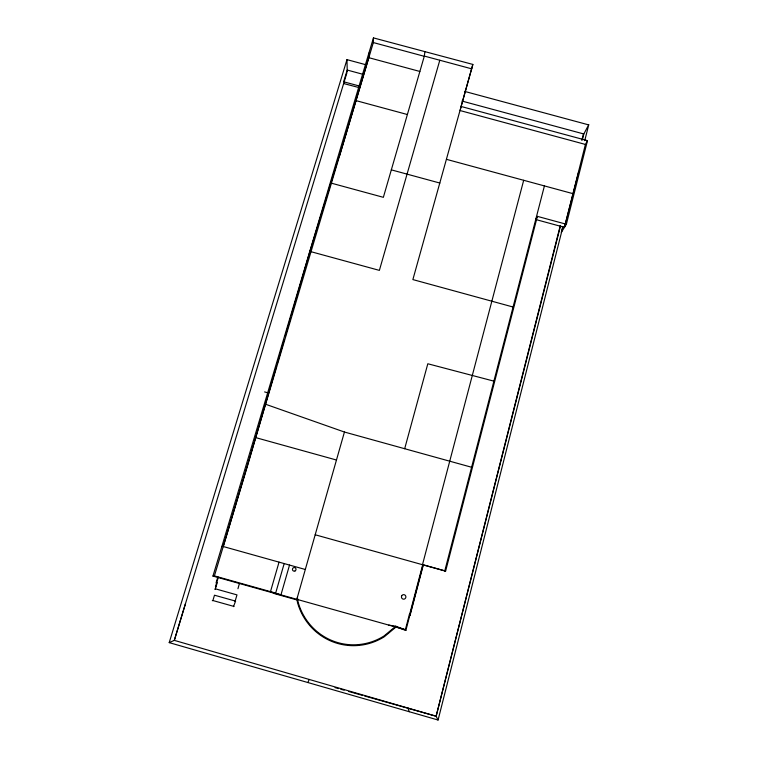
<?xml version="1.0" encoding="UTF-8"?>
<svg xmlns="http://www.w3.org/2000/svg" width="758" height="758" viewBox="0 0 758 758"><rect width="100%" height="100%" fill="white"/><g stroke="black" fill="none" stroke-linecap="round" stroke-linejoin="round"><path stroke-width="1.14" d="M212.951 576.08L214.4 575.909L275.666 593.088L274.832 593.429L212.951 576.08L221.895 546.404L223.24 546.527L368.776 57.674L368.871 53.126L373.467 37.9L472.85 64.43L412.873 279.588L513.071 307.018M339.565 155.788L373.334 42.571L373.467 37.9M424.935 51.525L424.272 56.3L373.334 42.571M461.082 106.471L460.153 110.573L585.413 144.437L587.488 140.637L461.082 106.471L472.85 64.43M562.919 226.813L438.058 720.1L436.134 716.225L560.304 225.448M584.731 140.647L588.786 124.615L583.821 133.977L582.371 139.69M587.488 140.637L566.368 224.245L537.375 216.362L535.726 219.517L564.454 227.334L585.413 144.437M564.454 227.334L578.799 171.422M581.831 140.391L583.48 133.882M364.589 695.977L436.134 716.225L560.598 225.496M315.186 534.769L444.766 570.926L544.424 185.909M444.766 570.926L445.628 571.039L537.375 216.362M562.768 226.708L561.29 232.422L566.368 224.245M409.528 614.795L422.699 564.767L423.343 564.824L410.05 615.354L409.311 614.738L405.359 629.746L405.843 630.466L423.125 564.767L445.628 571.039M422.481 564.71L523.683 180.29M404.677 448.717L427.815 363.764L493.884 381.141M296.814 599.322L344.435 432.032L266.02 404.402M439.801 60.242L379.379 270.379L309.899 251.4L296.217 298.434M275.58 593.362L284.184 563.573M289.528 565.07L280.953 594.869L276.878 593.571M276.518 366.152L247.534 465.819L214.4 575.909M277.172 363.897L284.07 340.19M285.387 335.68L290.636 317.621M291.29 315.356L295.885 299.562M279.039 562.133L270.407 591.913L405.359 629.746L395.771 626.222L388.769 625.104M239.367 583.613L237.955 588.72M235.084 601.293L236.979 594.888L215.822 588.947L214.732 589.174M233.492 606.646L235.577 601.122L214.486 595.201L212.894 600.525L212.297 600.687M221.895 546.404L368.871 53.126M216.087 582.845L217.916 576.743M218.19 577.681L215.443 586.815L216.03 586.701M215.319 589.051L217.243 582.646L216.665 582.75M438.001 719.996L169.214 642.623L346.974 59.636L365.195 64.553M346.918 72.796L174.312 640.368L169.214 642.623M309.899 251.4L324.67 203.201M325.362 200.955L327.077 195.356M327.769 193.11L338.902 156.792M307.9 682.541L309.16 679.443M405.843 630.466L396.15 626.894L384.391 636.692A59.91 58.555 -80.3 0 1 297.411 602.165L297.117 599.985L297.723 599.569M234.648 601.445L235.577 601.122M185.416 603.832L174.312 640.368L436.134 716.225M343.649 83.541L358.525 87.454M471.817 68.864L424.338 56.073L383.359 197.326L330.858 183.029M368.776 57.674L419.875 71.46M464.483 91.358L588.644 124.871M362.817 74.265L347.211 70.049L343.639 81.779L359.283 86.005M461.944 101.051L583.821 133.977M355.853 100.577L407.378 114.524M446.509 159.351L573.162 193.716M391.327 169.858L439.877 183.057M264.608 391.924L267.868 392.824M344.435 432.032L471.599 467.25M255.74 437.622L336.467 460.021M223.24 546.527L305.313 569.485M410.05 615.354L409.311 614.738M297.117 599.985L274.756 593.713L275.855 593.249L275.154 593.031M212.894 600.525L234.004 606.447M335.064 687.62L338.475 688.586M340.749 689.23L344.151 690.187M348.699 691.476L362.324 695.332M396.15 626.894L395.771 626.222L384.126 635.915A59.314 57.968 -80.3 0 1 298.017 601.729L297.411 597.247M408.003 708.076L409.225 711.715M346.974 59.636L347.249 71.716M295.07 570.945A1.829 1.781 -67.4 0 0 295.175 567.789A1.829 1.781 -67.4 0 0 292.446 569.324A1.829 1.781 -67.4 0 0 295.07 570.945M401.702 595.816A2.293 2.236 88.2 0 0 403.73 599.199A2.293 2.236 88.2 0 0 405.568 595.722A2.293 2.236 88.2 0 0 401.702 595.816"/></g></svg>
